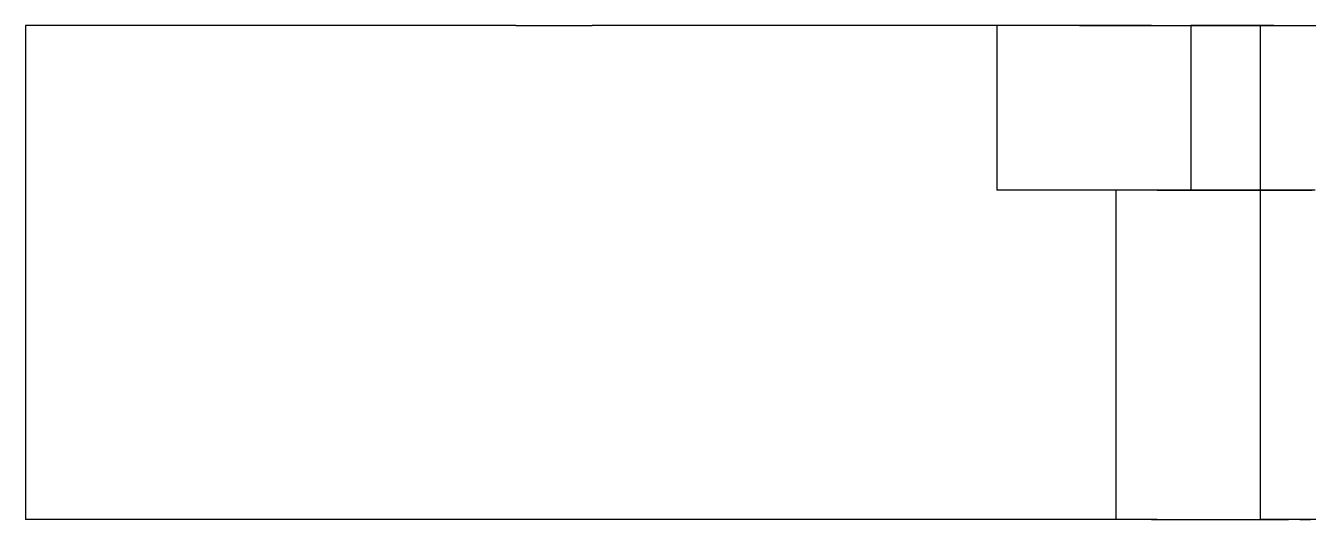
# Model space of a CAD drawing. Header units: millimetres. Extents: x -65 to 206, y -204 to 46.
# Drawn here: x 114 to 129.59, y -150 to -144 of the extents above; entities that cross this region are included whole.
import ezdxf

# ---------------------------------------------------------------- set-up
doc = ezdxf.new("R2010")
doc.units = ezdxf.units.MM
doc.layers.add('SIDE_YZ', color=7, linetype='Continuous')

msp = doc.modelspace()

# ---------------------------------------------------------------- linework, layer by layer
at = {"layer": 'SIDE_YZ'}
for p, q in [((114.036, -144), (114, -144)), ((114, -144), (114, -150)), ((114.144, -144), (114.036, -144)), ((114.324, -144), (114.144, -144)), ((114.575, -144), (114.324, -144)), ((114.898, -144), (114.575, -144)), ((115.291, -144), (114.898, -144)), ((115.755, -144), (115.291, -144)), ((116.287, -144), (115.755, -144)), ((116.889, -144), (116.287, -144)), ((117.557, -144), (116.889, -144)), ((118.293, -144), (117.557, -144)), ((119.093, -144), (118.293, -144)), ((119.958, -144), (119.093, -144)), ((119.958, -144), (120.885, -144)), ((121.874, -144), (120.885, -144)), ((122.922, -144), (121.874, -144)), ((124.029, -144), (122.922, -144)), ((125.192, -144), (124.029, -144)), ((126.409, -144), (125.192, -144)), ((125.806, -144), (125.801, -144)), ((125.801, -144), (125.801, -146)), ((125.816, -144), (125.806, -144)), ((125.831, -144), (125.816, -144)), ((125.851, -144), (125.831, -144)), ((125.876, -144), (125.851, -144)), ((125.906, -144), (125.876, -144)), ((125.941, -144), (125.906, -144)), ((125.981, -144), (125.941, -144)), ((126.026, -144), (125.981, -144)), ((126.075, -144), (126.026, -144)), ((126.129, -144), (126.075, -144)), ((126.187, -144), (126.129, -144)), ((126.25, -144), (126.187, -144)), ((126.317, -144), (126.25, -144)), ((126.389, -144), (126.317, -144)), ((126.465, -144), (126.389, -144)), ((127.679, -144), (126.409, -144)), ((126.544, -144), (126.465, -144)), ((126.628, -144), (126.544, -144)), ((126.715, -144), (126.628, -144)), ((126.806, -144), (126.715, -144)), ((126.806, -144), (126.9, -144)), ((126.9, -144), (126.998, -144)), ((126.998, -144), (127.099, -144)), ((127.099, -144), (127.202, -144)), ((127.202, -144), (127.309, -144)), ((127.309, -144), (127.418, -144)), ((127.418, -144), (127.53, -144)), ((127.53, -144), (127.644, -144)), ((127.644, -144), (127.761, -144)), ((127.679, -144), (129, -144)), ((127.761, -144), (127.879, -144)), ((127.879, -144), (127.999, -144)), ((127.999, -144), (128.121, -144)), ((128.121, -144), (128.244, -144)), ((128.165, -144), (128.16, -144)), ((128.16, -144), (128.16, -146)), ((128.176, -144), (128.165, -144)), ((128.191, -144), (128.176, -144)), ((128.211, -144), (128.191, -144)), ((128.236, -144), (128.211, -144)), ((128.266, -144), (128.236, -144)), ((128.244, -144), (128.368, -144)), ((128.301, -144), (128.266, -144)), ((128.341, -144), (128.301, -144)), ((128.385, -144), (128.341, -144)), ((128.368, -144), (128.493, -144)), ((128.435, -144), (128.385, -144)), ((128.489, -144), (128.435, -144)), ((128.547, -144), (128.489, -144)), ((128.493, -144), (128.619, -144)), ((128.61, -144), (128.547, -144)), ((128.677, -144), (128.61, -144)), ((128.619, -144), (128.746, -144)), ((128.749, -144), (128.677, -144)), ((128.746, -144), (128.873, -144)), ((128.824, -144), (128.749, -144)), ((128.904, -144), (128.824, -144)), ((128.873, -144), (129, -144)), ((128.987, -144), (128.904, -144)), ((129.075, -144), (128.987, -144)), ((129, -144), (129.127, -144)), ((129, -144), (191, -144)), ((129, -144), (129, -150)), ((129.165, -144), (129.075, -144)), ((129.127, -144), (129.254, -144)), ((129.165, -144), (129.26, -144)), ((129.254, -144), (129.381, -144)), ((129.26, -144), (129.357, -144)), ((129.357, -144), (129.458, -144)), ((129.381, -144), (129.507, -144)), ((129.458, -144), (129.562, -144)), ((129.507, -144), (129.632, -144)), ((129.562, -144), (129.669, -144)), ((125.806, -146), (125.801, -146)), ((125.816, -146), (125.806, -146)), ((125.831, -146), (125.816, -146)), ((125.851, -146), (125.831, -146)), ((125.876, -146), (125.851, -146)), ((125.906, -146), (125.876, -146)), ((125.941, -146), (125.906, -146)), ((125.981, -146), (125.941, -146)), ((126.026, -146), (125.981, -146)), ((126.075, -146), (126.026, -146)), ((126.129, -146), (126.075, -146)), ((126.187, -146), (126.129, -146)), ((126.25, -146), (126.187, -146)), ((126.317, -146), (126.25, -146)), ((126.389, -146), (126.317, -146)), ((126.465, -146), (126.389, -146)), ((126.544, -146), (126.465, -146)), ((126.628, -146), (126.544, -146)), ((126.715, -146), (126.628, -146)), ((126.806, -146), (126.715, -146)), ((126.9, -146), (126.806, -146)), ((126.998, -146), (126.9, -146)), ((127.099, -146), (126.998, -146)), ((127.202, -146), (127.099, -146)), ((127.309, -146), (127.202, -146)), ((127.25, -150), (127.25, -146)), ((127.253, -146), (127.25, -146)), ((127.259, -146), (127.253, -146)), ((127.267, -146), (127.259, -146)), ((127.278, -146), (127.267, -146)), ((127.292, -146), (127.278, -146)), ((127.308, -146), (127.292, -146)), ((127.327, -146), (127.308, -146)), ((127.418, -146), (127.309, -146)), ((127.349, -146), (127.327, -146)), ((127.373, -146), (127.349, -146)), ((127.4, -146), (127.373, -146)), ((127.43, -146), (127.4, -146)), ((127.53, -146), (127.418, -146)), ((127.462, -146), (127.43, -146)), ((127.496, -146), (127.462, -146)), ((127.533, -146), (127.496, -146)), ((127.644, -146), (127.53, -146)), ((127.572, -146), (127.533, -146)), ((127.613, -146), (127.572, -146)), ((127.657, -146), (127.613, -146)), ((127.761, -146), (127.644, -146)), ((127.703, -146), (127.657, -146)), ((127.75, -146), (127.703, -146)), ((127.75, -146), (127.8, -146)), ((127.879, -146), (127.761, -146)), ((127.8, -146), (127.852, -146)), ((127.852, -146), (127.905, -146)), ((127.999, -146), (127.879, -146)), ((127.905, -146), (127.96, -146)), ((127.96, -146), (128.017, -146)), ((128.121, -146), (127.999, -146)), ((128.017, -146), (128.075, -146)), ((128.075, -146), (128.135, -146)), ((128.244, -146), (128.121, -146)), ((128.135, -146), (128.196, -146)), ((128.165, -146), (128.16, -146)), ((128.176, -146), (128.165, -146)), ((128.191, -146), (128.176, -146)), ((128.211, -146), (128.191, -146)), ((128.196, -146), (128.259, -146)), ((128.236, -146), (128.211, -146)), ((128.266, -146), (128.236, -146)), ((128.368, -146), (128.244, -146)), ((128.259, -146), (128.322, -146)), ((128.301, -146), (128.266, -146)), ((128.341, -146), (128.301, -146)), ((128.322, -146), (128.387, -146)), ((128.385, -146), (128.341, -146)), ((128.493, -146), (128.368, -146)), ((128.435, -146), (128.385, -146)), ((128.387, -146), (128.453, -146)), ((128.489, -146), (128.435, -146)), ((128.453, -146), (128.519, -146)), ((128.547, -146), (128.489, -146)), ((128.619, -146), (128.493, -146)), ((128.519, -146), (128.586, -146)), ((128.61, -146), (128.547, -146)), ((128.586, -146), (128.654, -146)), ((128.677, -146), (128.61, -146)), ((128.746, -146), (128.619, -146)), ((128.654, -146), (128.723, -146)), ((128.749, -146), (128.677, -146)), ((128.723, -146), (128.792, -146)), ((128.873, -146), (128.746, -146)), ((128.824, -146), (128.749, -146)), ((128.792, -146), (128.861, -146)), ((128.904, -146), (128.824, -146)), ((128.861, -146), (128.93, -146)), ((129, -146), (128.873, -146)), ((128.987, -146), (128.904, -146)), ((128.93, -146), (129, -146)), ((129.075, -146), (128.987, -146)), ((129, -146), (129.127, -146)), ((129, -146), (129.07, -146)), ((129.07, -146), (129.139, -146)), ((129.165, -146), (129.075, -146)), ((129.127, -146), (129.254, -146)), ((129.139, -146), (129.208, -146)), ((129.26, -146), (129.165, -146)), ((129.208, -146), (129.277, -146)), ((129.254, -146), (129.381, -146)), ((129.357, -146), (129.26, -146)), ((129.277, -146), (129.346, -146)), ((129.346, -146), (129.414, -146)), ((129.458, -146), (129.357, -146)), ((129.381, -146), (129.507, -146)), ((129.414, -146), (129.481, -146)), ((129.562, -146), (129.458, -146)), ((129.481, -146), (129.547, -146)), ((129.507, -146), (129.632, -146)), ((129.547, -146), (129.613, -146)), ((129.669, -146), (129.562, -146)), ((114.036, -150), (114, -150)), ((114.144, -150), (114.036, -150)), ((114.324, -150), (114.144, -150)), ((114.575, -150), (114.324, -150)), ((114.898, -150), (114.575, -150)), ((115.291, -150), (114.898, -150)), ((115.755, -150), (115.291, -150)), ((116.287, -150), (115.755, -150)), ((116.889, -150), (116.287, -150)), ((117.557, -150), (116.889, -150)), ((118.293, -150), (117.557, -150)), ((119.093, -150), (118.293, -150)), ((119.958, -150), (119.093, -150)), ((120.885, -150), (119.958, -150)), ((121.874, -150), (120.885, -150)), ((122.922, -150), (121.874, -150)), ((124.029, -150), (122.922, -150)), ((125.192, -150), (124.029, -150)), ((126.409, -150), (125.192, -150)), ((127.679, -150), (126.409, -150)), ((127.253, -150), (127.25, -150)), ((127.259, -150), (127.253, -150)), ((127.267, -150), (127.259, -150)), ((127.278, -150), (127.267, -150)), ((127.292, -150), (127.278, -150)), ((127.308, -150), (127.292, -150)), ((127.327, -150), (127.308, -150)), ((127.349, -150), (127.327, -150)), ((127.373, -150), (127.349, -150)), ((127.4, -150), (127.373, -150)), ((127.43, -150), (127.4, -150)), ((127.462, -150), (127.43, -150)), ((127.496, -150), (127.462, -150)), ((127.533, -150), (127.496, -150)), ((127.572, -150), (127.533, -150)), ((127.613, -150), (127.572, -150)), ((127.657, -150), (127.613, -150)), ((127.703, -150), (127.657, -150)), ((127.679, -150), (129, -150)), ((127.75, -150), (127.703, -150)), ((127.75, -150), (127.8, -150)), ((127.8, -150), (127.852, -150)), ((127.852, -150), (127.905, -150)), ((127.905, -150), (127.96, -150)), ((127.96, -150), (128.017, -150)), ((128.017, -150), (128.075, -150)), ((128.075, -150), (128.135, -150)), ((128.135, -150), (128.196, -150)), ((128.196, -150), (128.259, -150)), ((128.259, -150), (128.322, -150)), ((128.322, -150), (128.387, -150)), ((128.387, -150), (128.453, -150)), ((128.453, -150), (128.519, -150)), ((128.519, -150), (128.586, -150)), ((128.586, -150), (128.654, -150)), ((128.654, -150), (128.723, -150)), ((128.723, -150), (128.792, -150)), ((128.792, -150), (128.861, -150)), ((128.861, -150), (128.93, -150)), ((128.93, -150), (129, -150)), ((191, -150), (129, -150)), ((129, -150), (129.07, -150)), ((129.07, -150), (129.139, -150)), ((129.139, -150), (129.208, -150)), ((129.208, -150), (129.277, -150)), ((129.277, -150), (129.346, -150)), ((129.414, -150), (129.346, -150)), ((129.481, -150), (129.414, -150)), ((129.481, -150), (129.547, -150)), ((129.547, -150), (129.613, -150))]:
    msp.add_line(p, q, dxfattribs=at)

doc.saveas('drawing.dxf')
